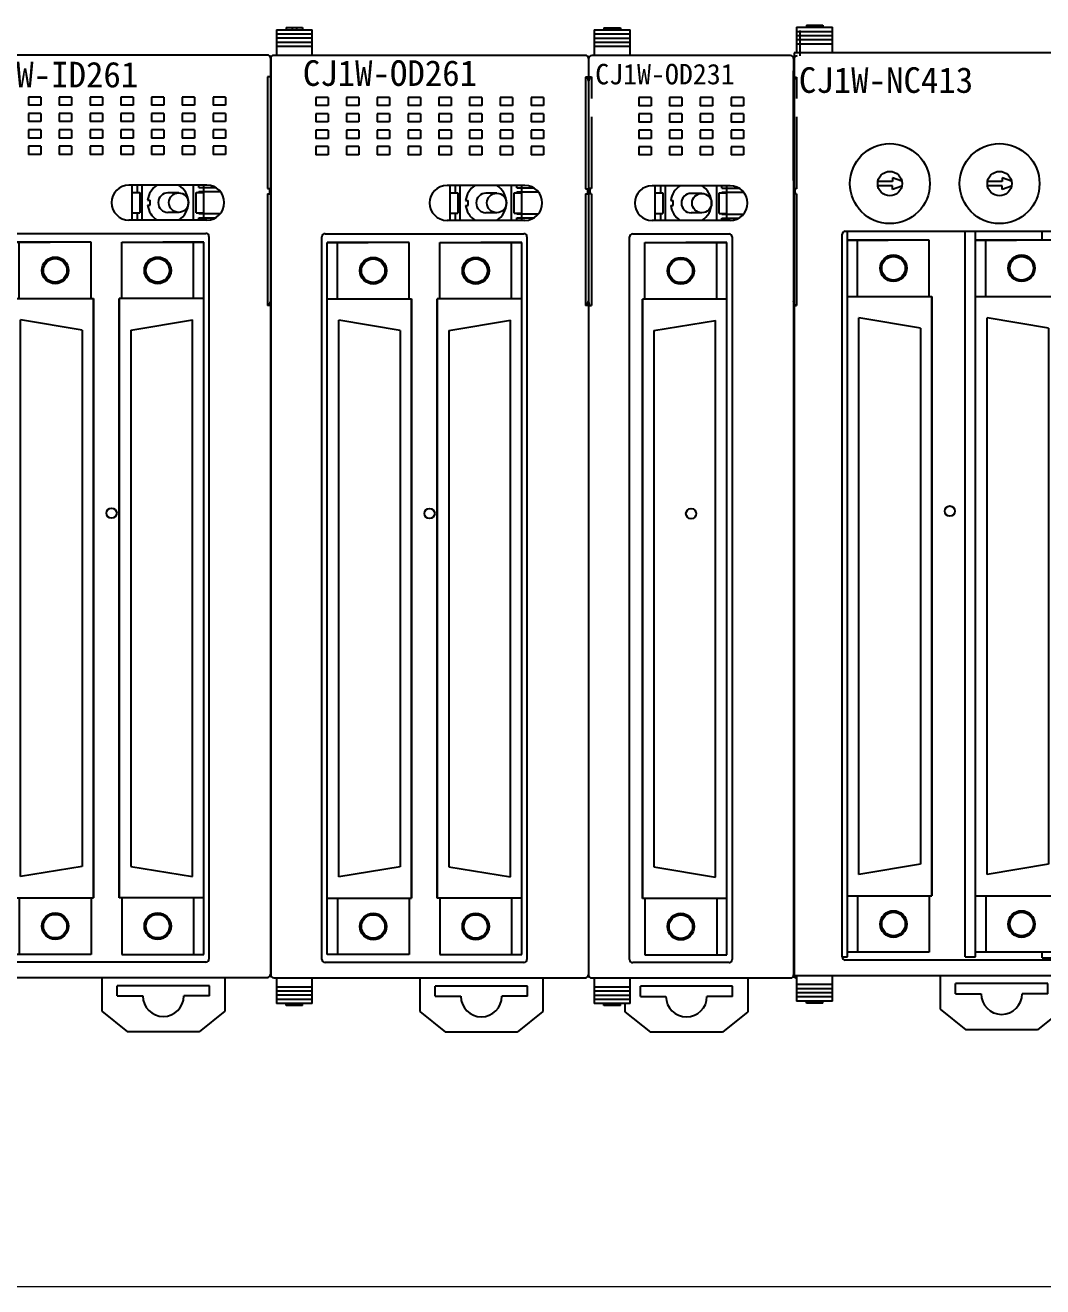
# Model space of a CAD drawing. Extents: x 38255 to 47052, y -6758 to -3353.
# Drawn here: x 42022.7 to 42122, y -3816 to -3693 of the extents above; entities that cross this region are included whole.
import ezdxf

# ---------------------------------------------------------------- set-up
doc = ezdxf.new("R2010")
doc.units = 0
doc.header["$MEASUREMENT"] = 0
doc.layers.add('frame', color=7, linetype='Continuous', lineweight=15)
doc.layers.add('Z_OM_GAIKEI', color=7, linetype='Continuous')

# ---------------------------------------------------------------- blocks, each defined once
blk = doc.blocks.new('zw$247F')
at = {"layer": 'Z_OM_GAIKEI'}
for p, q in [((0.85, 97.8), (0.85, 97.4)), ((0.85, 97.8), (4.35, 97.8)), ((0.85, 97.4), (0.85, 97)), ((0.85, 97.4), (4.35, 97.4)), ((1.8, 98), (3.4, 98)), ((1.8, 98), (1.8, 97.8)), ((2.4, 98), (2.4, 97.8)), ((2.8, 98), (2.8, 97.8)), ((3.4, 98), (3.4, 97.8)), ((4.35, 97.4), (4.35, 97.8)), ((4.35, 97), (4.35, 97.4)), ((0.85, 97), (0.85, 96.6)), ((0.85, 97), (4.35, 97)), ((0.85, 96.6), (0.85, 96.2)), ((0.85, 96.6), (4.35, 96.6)), ((0.85, 96.2), (0.85, 95.3)), ((0.85, 96.2), (4.35, 96.2)), ((4.35, 96.6), (4.35, 97)), ((4.35, 96.2), (4.35, 96.6)), ((4.35, 95.3), (4.35, 96.2)), ((0.3, 95), (0.3, 5.6)), ((31, 95.3), (0.6, 95.3)), ((31.3, 95), (31.3, 5.6)), ((0, 93.2), (0, 82.3)), ((0.3, 93.2), (0, 93.2)), ((4.7, 91.2), (4.7, 90.4)), ((5.9, 91.2), (4.7, 91.2)), ((5.9, 91.2), (5.9, 90.4)), ((7.7, 91.2), (7.7, 90.4)), ((8.9, 91.2), (7.7, 91.2)), ((8.9, 91.2), (8.9, 90.4)), ((10.7, 91.2), (10.7, 90.4)), ((11.9, 91.2), (10.7, 91.2)), ((11.9, 91.2), (11.9, 90.4)), ((13.7, 91.2), (13.7, 90.4)), ((14.9, 91.2), (13.7, 91.2)), ((14.9, 91.2), (14.9, 90.4)), ((16.7, 91.2), (16.7, 90.4)), ((17.9, 91.2), (16.7, 91.2)), ((17.9, 91.2), (17.9, 90.4)), ((19.7, 91.2), (19.7, 90.4)), ((20.9, 91.2), (19.7, 91.2)), ((20.9, 91.2), (20.9, 90.4)), ((22.7, 91.2), (22.7, 90.4)), ((23.9, 91.2), (22.7, 91.2)), ((23.9, 91.2), (23.9, 90.4)), ((25.7, 91.2), (25.7, 90.4)), ((26.9, 91.2), (25.7, 91.2)), ((26.9, 91.2), (26.9, 90.4)), ((5.9, 90.4), (4.7, 90.4)), ((8.9, 90.4), (7.7, 90.4)), ((11.9, 90.4), (10.7, 90.4)), ((14.9, 90.4), (13.7, 90.4)), ((17.9, 90.4), (16.7, 90.4)), ((20.9, 90.4), (19.7, 90.4)), ((23.9, 90.4), (22.7, 90.4)), ((26.9, 90.4), (25.7, 90.4)), ((5.9, 89.6), (4.7, 89.6)), ((4.7, 89.6), (4.7, 88.8)), ((5.9, 88.8), (4.7, 88.8)), ((5.9, 89.6), (5.9, 88.8)), ((8.9, 89.6), (7.7, 89.6)), ((7.7, 89.6), (7.7, 88.8)), ((8.9, 88.8), (7.7, 88.8)), ((8.9, 89.6), (8.9, 88.8)), ((11.9, 89.6), (10.7, 89.6)), ((10.7, 89.6), (10.7, 88.8)), ((11.9, 88.8), (10.7, 88.8)), ((11.9, 89.6), (11.9, 88.8)), ((14.9, 89.6), (13.7, 89.6)), ((13.7, 89.6), (13.7, 88.8)), ((14.9, 88.8), (13.7, 88.8)), ((14.9, 89.6), (14.9, 88.8)), ((17.9, 89.6), (16.7, 89.6)), ((16.7, 89.6), (16.7, 88.8)), ((17.9, 88.8), (16.7, 88.8)), ((17.9, 89.6), (17.9, 88.8)), ((20.9, 89.6), (19.7, 89.6)), ((19.7, 89.6), (19.7, 88.8)), ((20.9, 88.8), (19.7, 88.8)), ((20.9, 89.6), (20.9, 88.8)), ((23.9, 89.6), (22.7, 89.6)), ((22.7, 89.6), (22.7, 88.8)), ((23.9, 88.8), (22.7, 88.8)), ((23.9, 89.6), (23.9, 88.8)), ((26.9, 89.6), (25.7, 89.6)), ((25.7, 89.6), (25.7, 88.8)), ((26.9, 88.8), (25.7, 88.8)), ((26.9, 89.6), (26.9, 88.8)), ((5.9, 88), (4.7, 88)), ((4.7, 88), (4.7, 87.2)), ((5.9, 88), (5.9, 87.2)), ((8.9, 88), (7.7, 88)), ((7.7, 88), (7.7, 87.2)), ((8.9, 88), (8.9, 87.2)), ((11.9, 88), (10.7, 88)), ((10.7, 88), (10.7, 87.2)), ((11.9, 88), (11.9, 87.2)), ((14.9, 88), (13.7, 88)), ((13.7, 88), (13.7, 87.2)), ((14.9, 88), (14.9, 87.2)), ((17.9, 88), (16.7, 88)), ((16.7, 88), (16.7, 87.2)), ((17.9, 88), (17.9, 87.2)), ((20.9, 88), (19.7, 88)), ((19.7, 88), (19.7, 87.2)), ((20.9, 88), (20.9, 87.2)), ((23.9, 88), (22.7, 88)), ((22.7, 88), (22.7, 87.2)), ((23.9, 88), (23.9, 87.2)), ((26.9, 88), (25.7, 88)), ((25.7, 88), (25.7, 87.2)), ((26.9, 88), (26.9, 87.2)), ((5.9, 87.2), (4.7, 87.2)), ((5.9, 86.4), (4.7, 86.4)), ((4.7, 86.4), (4.7, 85.6)), ((5.9, 86.4), (5.9, 85.6)), ((8.9, 87.2), (7.7, 87.2)), ((8.9, 86.4), (7.7, 86.4)), ((7.7, 86.4), (7.7, 85.6)), ((8.9, 86.4), (8.9, 85.6)), ((11.9, 87.2), (10.7, 87.2)), ((11.9, 86.4), (10.7, 86.4)), ((10.7, 86.4), (10.7, 85.6)), ((11.9, 86.4), (11.9, 85.6)), ((14.9, 87.2), (13.7, 87.2)), ((14.9, 86.4), (13.7, 86.4)), ((13.7, 86.4), (13.7, 85.6)), ((14.9, 86.4), (14.9, 85.6)), ((17.9, 87.2), (16.7, 87.2)), ((17.9, 86.4), (16.7, 86.4)), ((16.7, 86.4), (16.7, 85.6)), ((17.9, 86.4), (17.9, 85.6)), ((20.9, 87.2), (19.7, 87.2)), ((20.9, 86.4), (19.7, 86.4)), ((19.7, 86.4), (19.7, 85.6)), ((20.9, 86.4), (20.9, 85.6)), ((23.9, 87.2), (22.7, 87.2)), ((23.9, 86.4), (22.7, 86.4)), ((22.7, 86.4), (22.7, 85.6)), ((23.9, 86.4), (23.9, 85.6)), ((26.9, 87.2), (25.7, 87.2)), ((26.9, 86.4), (25.7, 86.4)), ((25.7, 86.4), (25.7, 85.6)), ((26.9, 86.4), (26.9, 85.6)), ((5.9, 85.6), (4.7, 85.6)), ((8.9, 85.6), (7.7, 85.6)), ((11.9, 85.6), (10.7, 85.6)), ((14.9, 85.6), (13.7, 85.6)), ((17.9, 85.6), (16.7, 85.6)), ((20.9, 85.6), (19.7, 85.6)), ((23.9, 85.6), (22.7, 85.6)), ((26.9, 85.6), (25.7, 85.6)), ((25.1, 82.6), (17.5, 82.6)), ((17.8, 79.2), (17.8, 82.6)), ((18.3, 82.6), (18.3, 81.9)), ((18.8, 79.2), (18.8, 82.6)), ((23.8, 79.2), (23.8, 82.6)), ((24.3, 82.37), (24.3, 82.6)), ((24.8, 79.2), (24.8, 82.6)), ((0, 82.3), (0.3, 82.3)), ((0, 81.8), (0, 70.9)), ((0, 81.8), (0.3, 81.8)), ((0.18, 82.3), (0.18, 81.8)), ((17.8, 81.9), (18.55, 81.9)), ((18.55, 81.9), (18.55, 79.9)), ((22.35, 81.85), (21.3, 81.85)), ((24.05, 81.9), (24.8, 81.9)), ((24.05, 79.9), (24.05, 81.9)), ((24.3, 82.37), (25.96, 82.37)), ((24.3, 81.9), (24.3, 81.97)), ((24.3, 81.97), (26.42, 81.97)), ((19.32, 81.15), (19.55, 81.15)), ((19.32, 80.65), (19.55, 80.65)), ((19.55, 80.65), (19.55, 81.15)), ((25.1, 79.2), (17.5, 79.2)), ((17.8, 79.9), (18.55, 79.9)), ((18.3, 79.9), (18.3, 79.2)), ((22.35, 79.95), (21.3, 79.95)), ((24.05, 79.9), (24.8, 79.9)), ((24.3, 79.83), (24.3, 79.9)), ((24.3, 79.83), (26.42, 79.83)), ((24.3, 79.2), (24.3, 79.43)), ((24.3, 79.43), (25.95, 79.43)), ((5.3, 7.1), (5.3, 77.6)), ((5.6, 77.9), (25, 77.9)), ((25.3, 77.6), (25.3, 7.1)), ((5.8, 7.56), (5.8, 77.04)), ((5.8, 7.56), (5.8, 77.04)), ((5.8, 77.04), (9.8, 77.04)), ((13.8, 77.04), (5.8, 77.04)), ((6.8, 71.54), (6.8, 77.04)), ((13.8, 71.54), (13.8, 77.04)), ((16.8, 77.04), (24.8, 77.04)), ((16.8, 71.54), (16.8, 77.04)), ((24.8, 77.04), (20.8, 77.04)), ((23.8, 71.54), (23.8, 77.04)), ((24.8, 7.56), (24.8, 77.04)), ((24.8, 7.56), (24.8, 77.04)), ((5.8, 71.54), (14.05, 71.54)), ((5.8, 71.54), (14.05, 71.54)), ((14.05, 13.06), (14.05, 71.54)), ((14.05, 71.54), (14.05, 13.06)), ((16.55, 13.06), (16.55, 71.54)), ((16.55, 71.54), (16.55, 13.06)), ((24.8, 71.54), (16.55, 71.54)), ((24.8, 71.54), (16.55, 71.54)), ((0.3, 70.9), (0, 70.9)), ((0.15, 70.9), (0.3, 71.33)), ((6.93, 15.14), (6.93, 69.46)), ((12.93, 68.46), (6.93, 69.46)), ((17.68, 68.46), (23.68, 69.46)), ((23.68, 15.14), (23.68, 69.46)), ((12.93, 68.46), (12.93, 16.14)), ((17.68, 68.46), (17.68, 16.14)), ((12.93, 16.14), (6.93, 15.14)), ((17.68, 16.14), (23.68, 15.14)), ((5.8, 13.06), (14.05, 13.06)), ((5.8, 13.06), (14.05, 13.06)), ((6.8, 13.06), (6.8, 7.56)), ((13.8, 13.06), (13.8, 7.56)), ((24.8, 13.06), (16.55, 13.06)), ((24.8, 13.06), (16.55, 13.06)), ((16.8, 13.06), (16.8, 7.56)), ((23.8, 13.06), (23.8, 7.56)), ((9.8, 7.56), (5.8, 7.56)), ((13.8, 7.56), (5.8, 7.56)), ((16.8, 7.56), (24.8, 7.56)), ((20.8, 7.56), (24.8, 7.56)), ((25, 6.8), (5.6, 6.8)), ((0.6, 5.3), (31, 5.3)), ((0.85, 5.3), (0.85, 4.4)), ((4.35, 4.4), (4.35, 5.3)), ((14.85, 5.3), (14.85, 2)), ((26.85, 5.3), (26.85, 2)), ((4.35, 4.4), (0.85, 4.4)), ((0.85, 4.4), (0.85, 4)), ((4.35, 4), (0.85, 4)), ((0.85, 4), (0.85, 3.6)), ((4.35, 4), (4.35, 4.4)), ((4.35, 3.6), (4.35, 4)), ((25.35, 4.5), (16.35, 4.5)), ((16.35, 3.5), (16.35, 4.5)), ((25.35, 3.5), (25.35, 4.5)), ((4.35, 3.6), (0.85, 3.6)), ((0.85, 3.6), (0.85, 3.2)), ((4.35, 3.2), (0.85, 3.2)), ((0.85, 3.2), (0.85, 2.8)), ((4.35, 2.8), (0.85, 2.8)), ((1.8, 2.6), (1.8, 2.8)), ((3.4, 2.6), (1.8, 2.6)), ((2.4, 2.6), (2.4, 2.8)), ((2.8, 2.6), (2.8, 2.8)), ((3.4, 2.6), (3.4, 2.8)), ((4.35, 3.2), (4.35, 3.6)), ((4.35, 2.8), (4.35, 3.2)), ((16.35, 3.5), (18.85, 3.5)), ((25.35, 3.5), (22.85, 3.5)), ((14.85, 2), (17.35, 0)), ((26.85, 2), (24.35, 0)), ((24.35, 0), (17.35, 0))]:
    blk.add_line(p, q, dxfattribs=at)
for centre, radius in [((22.35, 80.9), 0.95), ((10.3, 74.29), 1.3), ((10.3, 74.29), 1.15), ((20.3, 74.29), 1.3), ((20.3, 74.29), 1.15), ((15.8, 50.6), 0.5), ((10.3, 10.31), 1.3), ((10.3, 10.31), 1.15), ((20.3, 10.31), 1.3), ((20.3, 10.31), 1.15)]:
    blk.add_circle(centre, radius, dxfattribs=at)
for centre, radius, start, end in [((0.6, 95), 0.3, 90, 180), ((31, 95), 0.3, 0, 90), ((31, 95), 0.3, 0, 90), ((17.5, 80.9), 1.7, 90, 270), ((21.3, 80.9), 2, 121.5917, 172.8192), ((21.3, 80.9), 2, 301.9832, 58.4083), ((25.1, 80.9), 1.7, 270, 90), ((21.3, 80.9), 0.95, 90, 270), ((21.3, 80.9), 2, 187.1808, 238.0168), ((5.6, 77.6), 0.3, 90, 180), ((25, 77.6), 0.3, 0, 90), ((5.6, 7.1), 0.3, 180, 270), ((25, 7.1), 0.3, 270, 0), ((0.6, 5.6), 0.3, 180, 270), ((31, 5.6), 0.3, 270, 0), ((31, 5.6), 0.3, 270, 0), ((20.85, 3.5), 2, 180, 0)]:
    blk.add_arc(centre, radius, start, end, dxfattribs=at)
at = {"lineweight": 0, "insert": (1.4, 94.64), "char_height": 2.5, "width": 27.1101, "attachment_point": 1}
blk.add_mtext('\\pxt10;CJ1W-ID261', dxfattribs=at)
blk = doc.blocks.new('zw$EAC2')
at = {"layer": 'Z_OM_GAIKEI'}
for p, q in [((0.85, 97.8), (0.85, 97.4)), ((0.85, 97.8), (4.35, 97.8)), ((0.85, 97.4), (0.85, 97)), ((0.85, 97.4), (4.35, 97.4)), ((1.8, 98), (3.4, 98)), ((1.8, 98), (1.8, 97.8)), ((2.4, 98), (2.4, 97.8)), ((2.8, 98), (2.8, 97.8)), ((3.4, 98), (3.4, 97.8)), ((4.35, 97.4), (4.35, 97.8)), ((4.35, 97), (4.35, 97.4)), ((0.85, 97), (0.85, 96.6)), ((0.85, 97), (4.35, 97)), ((0.85, 96.6), (0.85, 96.2)), ((0.85, 96.6), (4.35, 96.6)), ((0.85, 96.2), (0.85, 95.3)), ((0.85, 96.2), (4.35, 96.2)), ((4.35, 96.6), (4.35, 97)), ((4.35, 96.2), (4.35, 96.6)), ((4.35, 95.3), (4.35, 96.2)), ((0.3, 95), (0.3, 5.6)), ((31, 95.3), (0.6, 95.3)), ((31.3, 95), (31.3, 5.6)), ((0, 93.2), (0, 82.3)), ((0.3, 93.2), (0, 93.2)), ((31.3, 93.2), (31.6, 93.2)), ((31.45, 93.2), (31.3, 92.77)), ((31.6, 93.2), (31.6, 91.09)), ((4.7, 91.2), (4.7, 90.4)), ((5.9, 91.2), (4.7, 91.2)), ((5.9, 91.2), (5.9, 90.4)), ((7.7, 91.2), (7.7, 90.4)), ((8.9, 91.2), (7.7, 91.2)), ((8.9, 91.2), (8.9, 90.4)), ((10.7, 91.2), (10.7, 90.4)), ((11.9, 91.2), (10.7, 91.2)), ((11.9, 91.2), (11.9, 90.4)), ((13.7, 91.2), (13.7, 90.4)), ((14.9, 91.2), (13.7, 91.2)), ((14.9, 91.2), (14.9, 90.4)), ((16.7, 91.2), (16.7, 90.4)), ((17.9, 91.2), (16.7, 91.2)), ((17.9, 91.2), (17.9, 90.4)), ((19.7, 91.2), (19.7, 90.4)), ((20.9, 91.2), (19.7, 91.2)), ((20.9, 91.2), (20.9, 90.4)), ((22.7, 91.2), (22.7, 90.4)), ((23.9, 91.2), (22.7, 91.2)), ((23.9, 91.2), (23.9, 90.4)), ((25.7, 91.2), (25.7, 90.4)), ((26.9, 91.2), (25.7, 91.2)), ((26.9, 91.2), (26.9, 90.4)), ((5.9, 90.4), (4.7, 90.4)), ((8.9, 90.4), (7.7, 90.4)), ((11.9, 90.4), (10.7, 90.4)), ((14.9, 90.4), (13.7, 90.4)), ((17.9, 90.4), (16.7, 90.4)), ((20.9, 90.4), (19.7, 90.4)), ((23.9, 90.4), (22.7, 90.4)), ((26.9, 90.4), (25.7, 90.4)), ((5.9, 89.6), (4.7, 89.6)), ((4.7, 89.6), (4.7, 88.8)), ((5.9, 88.8), (4.7, 88.8)), ((5.9, 89.6), (5.9, 88.8)), ((8.9, 89.6), (7.7, 89.6)), ((7.7, 89.6), (7.7, 88.8)), ((8.9, 88.8), (7.7, 88.8)), ((8.9, 89.6), (8.9, 88.8)), ((11.9, 89.6), (10.7, 89.6)), ((10.7, 89.6), (10.7, 88.8)), ((11.9, 88.8), (10.7, 88.8)), ((11.9, 89.6), (11.9, 88.8)), ((14.9, 89.6), (13.7, 89.6)), ((13.7, 89.6), (13.7, 88.8)), ((14.9, 88.8), (13.7, 88.8)), ((14.9, 89.6), (14.9, 88.8)), ((17.9, 89.6), (16.7, 89.6)), ((16.7, 89.6), (16.7, 88.8)), ((17.9, 88.8), (16.7, 88.8)), ((17.9, 89.6), (17.9, 88.8)), ((20.9, 89.6), (19.7, 89.6)), ((19.7, 89.6), (19.7, 88.8)), ((20.9, 88.8), (19.7, 88.8)), ((20.9, 89.6), (20.9, 88.8)), ((23.9, 89.6), (22.7, 89.6)), ((22.7, 89.6), (22.7, 88.8)), ((23.9, 88.8), (22.7, 88.8)), ((23.9, 89.6), (23.9, 88.8)), ((26.9, 89.6), (25.7, 89.6)), ((25.7, 89.6), (25.7, 88.8)), ((26.9, 88.8), (25.7, 88.8)), ((26.9, 89.6), (26.9, 88.8)), ((31.6, 89.3), (31.6, 82.3)), ((5.9, 88), (4.7, 88)), ((4.7, 88), (4.7, 87.2)), ((5.9, 88), (5.9, 87.2)), ((8.9, 88), (7.7, 88)), ((7.7, 88), (7.7, 87.2)), ((8.9, 88), (8.9, 87.2)), ((11.9, 88), (10.7, 88)), ((10.7, 88), (10.7, 87.2)), ((11.9, 88), (11.9, 87.2)), ((14.9, 88), (13.7, 88)), ((13.7, 88), (13.7, 87.2)), ((14.9, 88), (14.9, 87.2)), ((17.9, 88), (16.7, 88)), ((16.7, 88), (16.7, 87.2)), ((17.9, 88), (17.9, 87.2)), ((20.9, 88), (19.7, 88)), ((19.7, 88), (19.7, 87.2)), ((20.9, 88), (20.9, 87.2)), ((23.9, 88), (22.7, 88)), ((22.7, 88), (22.7, 87.2)), ((23.9, 88), (23.9, 87.2)), ((26.9, 88), (25.7, 88)), ((25.7, 88), (25.7, 87.2)), ((26.9, 88), (26.9, 87.2)), ((5.9, 87.2), (4.7, 87.2)), ((5.9, 86.4), (4.7, 86.4)), ((4.7, 86.4), (4.7, 85.6)), ((5.9, 86.4), (5.9, 85.6)), ((8.9, 87.2), (7.7, 87.2)), ((8.9, 86.4), (7.7, 86.4)), ((7.7, 86.4), (7.7, 85.6)), ((8.9, 86.4), (8.9, 85.6)), ((11.9, 87.2), (10.7, 87.2)), ((11.9, 86.4), (10.7, 86.4)), ((10.7, 86.4), (10.7, 85.6)), ((11.9, 86.4), (11.9, 85.6)), ((14.9, 87.2), (13.7, 87.2)), ((14.9, 86.4), (13.7, 86.4)), ((13.7, 86.4), (13.7, 85.6)), ((14.9, 86.4), (14.9, 85.6)), ((17.9, 87.2), (16.7, 87.2)), ((17.9, 86.4), (16.7, 86.4)), ((16.7, 86.4), (16.7, 85.6)), ((17.9, 86.4), (17.9, 85.6)), ((20.9, 87.2), (19.7, 87.2)), ((20.9, 86.4), (19.7, 86.4)), ((19.7, 86.4), (19.7, 85.6)), ((20.9, 86.4), (20.9, 85.6)), ((23.9, 87.2), (22.7, 87.2)), ((23.9, 86.4), (22.7, 86.4)), ((22.7, 86.4), (22.7, 85.6)), ((23.9, 86.4), (23.9, 85.6)), ((26.9, 87.2), (25.7, 87.2)), ((26.9, 86.4), (25.7, 86.4)), ((25.7, 86.4), (25.7, 85.6)), ((26.9, 86.4), (26.9, 85.6)), ((5.9, 85.6), (4.7, 85.6)), ((8.9, 85.6), (7.7, 85.6)), ((11.9, 85.6), (10.7, 85.6)), ((14.9, 85.6), (13.7, 85.6)), ((17.9, 85.6), (16.7, 85.6)), ((20.9, 85.6), (19.7, 85.6)), ((23.9, 85.6), (22.7, 85.6)), ((26.9, 85.6), (25.7, 85.6)), ((25.1, 82.6), (17.5, 82.6)), ((17.8, 79.2), (17.8, 82.6)), ((18.3, 82.6), (18.3, 81.9)), ((18.8, 79.2), (18.8, 82.6)), ((23.8, 79.2), (23.8, 82.6)), ((24.3, 82.37), (24.3, 82.6)), ((24.8, 79.2), (24.8, 82.6)), ((0, 82.3), (0.3, 82.3)), ((0, 81.8), (0, 70.9)), ((0, 81.8), (0.3, 81.8)), ((0.18, 82.3), (0.18, 81.8)), ((17.8, 81.9), (18.55, 81.9)), ((18.55, 81.9), (18.55, 79.9)), ((22.35, 81.85), (21.3, 81.85)), ((24.05, 81.9), (24.8, 81.9)), ((24.05, 79.9), (24.05, 81.9)), ((24.3, 82.37), (25.96, 82.37)), ((24.3, 81.9), (24.3, 81.97)), ((24.3, 81.97), (26.42, 81.97)), ((31.6, 82.3), (31.3, 82.3)), ((31.6, 81.8), (31.3, 81.8)), ((31.42, 82.3), (31.42, 81.8)), ((31.6, 81.8), (31.6, 70.9)), ((19.32, 81.15), (19.55, 81.15)), ((19.32, 80.65), (19.55, 80.65)), ((19.55, 80.65), (19.55, 81.15)), ((25.1, 79.2), (17.5, 79.2)), ((17.8, 79.9), (18.55, 79.9)), ((18.3, 79.9), (18.3, 79.2)), ((22.35, 79.95), (21.3, 79.95)), ((24.05, 79.9), (24.8, 79.9)), ((24.3, 79.83), (24.3, 79.9)), ((24.3, 79.83), (26.42, 79.83)), ((24.3, 79.2), (24.3, 79.43)), ((24.3, 79.43), (25.95, 79.43)), ((5.3, 7.1), (5.3, 77.6)), ((5.6, 77.9), (25, 77.9)), ((25.3, 77.6), (25.3, 7.1)), ((5.8, 7.56), (5.8, 77.04)), ((5.8, 7.56), (5.8, 77.04)), ((5.8, 77.04), (9.8, 77.04)), ((13.8, 77.04), (5.8, 77.04)), ((6.8, 71.54), (6.8, 77.04)), ((13.8, 71.54), (13.8, 77.04)), ((16.8, 77.04), (24.8, 77.04)), ((16.8, 71.54), (16.8, 77.04)), ((24.8, 77.04), (20.8, 77.04)), ((23.8, 71.54), (23.8, 77.04)), ((24.8, 7.56), (24.8, 77.04)), ((24.8, 7.56), (24.8, 77.04)), ((5.8, 71.54), (14.05, 71.54)), ((5.8, 71.54), (14.05, 71.54)), ((14.05, 13.06), (14.05, 71.54)), ((14.05, 71.54), (14.05, 13.06)), ((16.55, 13.06), (16.55, 71.54)), ((16.55, 71.54), (16.55, 13.06)), ((24.8, 71.54), (16.55, 71.54)), ((24.8, 71.54), (16.55, 71.54)), ((0.3, 70.9), (0, 70.9)), ((0.15, 70.9), (0.3, 71.33)), ((31.45, 70.9), (31.3, 71.33)), ((31.3, 70.9), (31.6, 70.9)), ((6.93, 15.14), (6.93, 69.46)), ((12.93, 68.46), (6.93, 69.46)), ((17.68, 68.46), (23.68, 69.46)), ((23.68, 15.14), (23.68, 69.46)), ((12.93, 68.46), (12.93, 16.14)), ((17.68, 68.46), (17.68, 16.14)), ((12.93, 16.14), (6.93, 15.14)), ((17.68, 16.14), (23.68, 15.14)), ((5.8, 13.06), (14.05, 13.06)), ((5.8, 13.06), (14.05, 13.06)), ((6.8, 13.06), (6.8, 7.56)), ((13.8, 13.06), (13.8, 7.56)), ((24.8, 13.06), (16.55, 13.06)), ((24.8, 13.06), (16.55, 13.06)), ((16.8, 13.06), (16.8, 7.56)), ((23.8, 13.06), (23.8, 7.56)), ((9.8, 7.56), (5.8, 7.56)), ((13.8, 7.56), (5.8, 7.56)), ((16.8, 7.56), (24.8, 7.56)), ((20.8, 7.56), (24.8, 7.56)), ((25, 6.8), (5.6, 6.8)), ((0.6, 5.3), (31, 5.3)), ((0.85, 5.3), (0.85, 4.4)), ((4.35, 4.4), (4.35, 5.3)), ((14.85, 5.3), (14.85, 2)), ((26.85, 5.3), (26.85, 2)), ((4.35, 4.4), (0.85, 4.4)), ((0.85, 4.4), (0.85, 4)), ((4.35, 4), (0.85, 4)), ((0.85, 4), (0.85, 3.6)), ((4.35, 4), (4.35, 4.4)), ((4.35, 3.6), (4.35, 4)), ((25.35, 4.5), (16.35, 4.5)), ((16.35, 3.5), (16.35, 4.5)), ((25.35, 3.5), (25.35, 4.5)), ((4.35, 3.6), (0.85, 3.6)), ((0.85, 3.6), (0.85, 3.2)), ((4.35, 3.2), (0.85, 3.2)), ((0.85, 3.2), (0.85, 2.8)), ((4.35, 2.8), (0.85, 2.8)), ((1.8, 2.6), (1.8, 2.8)), ((3.4, 2.6), (1.8, 2.6)), ((2.4, 2.6), (2.4, 2.8)), ((2.8, 2.6), (2.8, 2.8)), ((3.4, 2.6), (3.4, 2.8)), ((4.35, 3.2), (4.35, 3.6)), ((4.35, 2.8), (4.35, 3.2)), ((16.35, 3.5), (18.85, 3.5)), ((25.35, 3.5), (22.85, 3.5)), ((14.85, 2), (17.35, 0)), ((26.85, 2), (24.35, 0)), ((24.35, 0), (17.35, 0))]:
    blk.add_line(p, q, dxfattribs=at)
for centre, radius in [((22.35, 80.9), 0.95), ((10.3, 74.29), 1.3), ((10.3, 74.29), 1.15), ((20.3, 74.29), 1.3), ((20.3, 74.29), 1.15), ((15.8, 50.6), 0.5), ((10.3, 10.31), 1.3), ((10.3, 10.31), 1.15), ((20.3, 10.31), 1.3), ((20.3, 10.31), 1.15)]:
    blk.add_circle(centre, radius, dxfattribs=at)
for centre, radius, start, end in [((0.6, 95), 0.3, 90, 180), ((31, 95), 0.3, 0, 90), ((31, 95), 0.3, 0, 90), ((17.5, 80.9), 1.7, 90, 270), ((21.3, 80.9), 2, 121.5917, 172.8192), ((21.3, 80.9), 2, 301.9832, 58.4083), ((25.1, 80.9), 1.7, 270, 90), ((21.3, 80.9), 0.95, 90, 270), ((21.3, 80.9), 2, 187.1808, 238.0168), ((5.6, 77.6), 0.3, 90, 180), ((25, 77.6), 0.3, 0, 90), ((5.6, 7.1), 0.3, 180, 270), ((25, 7.1), 0.3, 270, 0), ((0.6, 5.6), 0.3, 180, 270), ((31, 5.6), 0.3, 270, 0), ((31, 5.6), 0.3, 270, 0), ((20.85, 3.5), 2, 180, 0)]:
    blk.add_arc(centre, radius, start, end, dxfattribs=at)
blk = doc.blocks.new('zw$F90A')
at = {"layer": 'Z_OM_GAIKEI'}
for p, q in [((0.85, 97.8), (0.85, 97.4)), ((0.85, 97.8), (4.35, 97.8)), ((0.85, 97.4), (0.85, 97)), ((0.85, 97.4), (4.35, 97.4)), ((1.8, 98), (3.4, 98)), ((1.8, 98), (1.8, 97.8)), ((2.4, 98), (2.4, 97.8)), ((2.8, 98), (2.8, 97.8)), ((3.4, 98), (3.4, 97.8)), ((4.35, 97.4), (4.35, 97.8)), ((4.35, 97), (4.35, 97.4)), ((0.85, 97), (0.85, 96.6)), ((0.85, 97), (4.35, 97)), ((0.85, 96.6), (0.85, 96.2)), ((0.85, 96.6), (4.35, 96.6)), ((0.85, 96.2), (0.85, 95.3)), ((0.85, 96.2), (4.35, 96.2)), ((4.35, 96.6), (4.35, 97)), ((4.35, 96.2), (4.35, 96.6)), ((4.35, 95.3), (4.35, 96.2)), ((0.3, 95), (0.3, 5.6)), ((20, 95.3), (0.6, 95.3)), ((20.3, 95), (20.3, 5.6)), ((20.3, 95), (20.3, 93.8)), ((20.3, 83.1), (20.3, 93.8)), ((0, 93.2), (0, 82.3)), ((0.3, 93.2), (0, 93.2)), ((0.15, 93.2), (0.3, 92.77)), ((20.3, 93.2), (20.6, 93.2)), ((20.45, 93.2), (20.3, 92.77)), ((20.6, 93.2), (20.6, 91.09)), ((6.4, 91.2), (5.2, 91.2)), ((5.2, 91.2), (5.2, 90.4)), ((6.4, 91.2), (6.4, 90.4)), ((9.4, 91.2), (8.2, 91.2)), ((8.2, 91.2), (8.2, 90.4)), ((9.4, 91.2), (9.4, 90.4)), ((12.4, 91.2), (11.2, 91.2)), ((11.2, 91.2), (11.2, 90.4)), ((12.4, 91.2), (12.4, 90.4)), ((15.4, 91.2), (14.2, 91.2)), ((14.2, 91.2), (14.2, 90.4)), ((15.4, 91.2), (15.4, 90.4)), ((6.4, 90.4), (5.2, 90.4)), ((9.4, 90.4), (8.2, 90.4)), ((12.4, 90.4), (11.2, 90.4)), ((15.4, 90.4), (14.2, 90.4)), ((6.4, 89.6), (5.2, 89.6)), ((5.2, 89.6), (5.2, 88.8)), ((6.4, 88.8), (5.2, 88.8)), ((6.4, 89.6), (6.4, 88.8)), ((9.4, 89.6), (8.2, 89.6)), ((8.2, 89.6), (8.2, 88.8)), ((9.4, 88.8), (8.2, 88.8)), ((9.4, 89.6), (9.4, 88.8)), ((12.4, 89.6), (11.2, 89.6)), ((11.2, 89.6), (11.2, 88.8)), ((12.4, 88.8), (11.2, 88.8)), ((12.4, 89.6), (12.4, 88.8)), ((15.4, 89.6), (14.2, 89.6)), ((14.2, 89.6), (14.2, 88.8)), ((15.4, 88.8), (14.2, 88.8)), ((15.4, 89.6), (15.4, 88.8)), ((20.6, 89.3), (20.6, 82.3)), ((6.4, 88), (5.2, 88)), ((5.2, 88), (5.2, 87.2)), ((6.4, 88), (6.4, 87.2)), ((9.4, 88), (8.2, 88)), ((8.2, 88), (8.2, 87.2)), ((9.4, 88), (9.4, 87.2)), ((12.4, 88), (11.2, 88)), ((11.2, 88), (11.2, 87.2)), ((12.4, 88), (12.4, 87.2)), ((15.4, 88), (14.2, 88)), ((14.2, 88), (14.2, 87.2)), ((15.4, 88), (15.4, 87.2)), ((6.4, 87.2), (5.2, 87.2)), ((6.4, 86.4), (5.2, 86.4)), ((5.2, 86.4), (5.2, 85.6)), ((6.4, 86.4), (6.4, 85.6)), ((9.4, 87.2), (8.2, 87.2)), ((9.4, 86.4), (8.2, 86.4)), ((8.2, 86.4), (8.2, 85.6)), ((9.4, 86.4), (9.4, 85.6)), ((12.4, 87.2), (11.2, 87.2)), ((12.4, 86.4), (11.2, 86.4)), ((11.2, 86.4), (11.2, 85.6)), ((12.4, 86.4), (12.4, 85.6)), ((15.4, 87.2), (14.2, 87.2)), ((15.4, 86.4), (14.2, 86.4)), ((14.2, 86.4), (14.2, 85.6)), ((15.4, 86.4), (15.4, 85.6)), ((6.4, 85.6), (5.2, 85.6)), ((9.4, 85.6), (8.2, 85.6)), ((12.4, 85.6), (11.2, 85.6)), ((15.4, 85.6), (14.2, 85.6)), ((14.1, 82.6), (6.5, 82.6)), ((6.8, 79.2), (6.8, 82.6)), ((7.3, 82.6), (7.3, 81.9)), ((7.8, 79.2), (7.8, 82.6)), ((12.8, 79.2), (12.8, 82.6)), ((13.3, 82.37), (13.3, 82.6)), ((13.8, 79.2), (13.8, 82.6)), ((0, 82.3), (0.3, 82.3)), ((0, 81.8), (0, 70.9)), ((0, 81.8), (0.3, 81.8)), ((0.18, 82.3), (0.18, 81.8)), ((6.8, 81.9), (7.55, 81.9)), ((7.55, 81.9), (7.55, 79.9)), ((11.35, 81.85), (10.3, 81.85)), ((13.05, 81.9), (13.8, 81.9)), ((13.05, 79.9), (13.05, 81.9)), ((13.3, 82.37), (14.96, 82.37)), ((13.3, 81.9), (13.3, 81.97)), ((13.3, 81.97), (15.42, 81.97)), ((20.6, 82.3), (20.3, 82.3)), ((20.6, 81.8), (20.3, 81.8)), ((20.42, 82.3), (20.42, 81.8)), ((20.6, 81.8), (20.6, 70.9)), ((8.32, 81.15), (8.55, 81.15)), ((8.32, 80.65), (8.55, 80.65)), ((8.55, 80.65), (8.55, 81.15)), ((14.1, 79.2), (6.5, 79.2)), ((6.8, 79.9), (7.55, 79.9)), ((7.3, 79.9), (7.3, 79.2)), ((11.35, 79.95), (10.3, 79.95)), ((13.05, 79.9), (13.8, 79.9)), ((13.3, 79.83), (13.3, 79.9)), ((13.3, 79.83), (15.42, 79.83)), ((13.3, 79.2), (13.3, 79.43)), ((13.3, 79.43), (14.95, 79.43)), ((4.3, 7.1), (4.3, 77.6)), ((4.6, 77.9), (14, 77.9)), ((14.3, 77.6), (14.3, 7.1)), ((5.8, 77.04), (13.8, 77.04)), ((5.8, 71.54), (5.8, 77.04)), ((13.8, 77.04), (9.8, 77.04)), ((12.8, 71.54), (12.8, 77.04)), ((13.8, 7.56), (13.8, 77.04)), ((13.8, 7.56), (13.8, 77.04)), ((5.55, 13.06), (5.55, 71.54)), ((5.55, 71.54), (5.55, 13.06)), ((13.8, 71.54), (5.55, 71.54)), ((13.8, 71.54), (5.55, 71.54)), ((0.3, 70.9), (0, 70.9)), ((0.15, 70.9), (0.3, 71.33)), ((20.45, 70.9), (20.3, 71.33)), ((20.3, 70.9), (20.6, 70.9)), ((6.67, 68.46), (12.67, 69.46)), ((12.67, 15.14), (12.67, 69.46)), ((6.67, 68.46), (6.67, 16.14)), ((6.67, 16.14), (12.67, 15.14)), ((13.8, 13.06), (5.55, 13.06)), ((13.8, 13.06), (5.55, 13.06)), ((5.8, 13.06), (5.8, 7.56)), ((12.8, 13.06), (12.8, 7.56)), ((5.8, 7.56), (13.8, 7.56)), ((9.8, 7.56), (13.8, 7.56)), ((14, 6.8), (4.6, 6.8)), ((20.3, 6.8), (20.3, 5.6)), ((0.6, 5.3), (20, 5.3)), ((0.85, 5.3), (0.85, 4.4)), ((4.35, 4.4), (4.35, 5.3)), ((15.85, 5.3), (15.85, 2)), ((4.35, 4.4), (0.85, 4.4)), ((0.85, 4.4), (0.85, 4)), ((4.35, 4), (0.85, 4)), ((0.85, 4), (0.85, 3.6)), ((4.35, 4), (4.35, 4.4)), ((4.35, 3.6), (4.35, 4)), ((14.35, 4.5), (5.35, 4.5)), ((5.35, 3.5), (5.35, 4.5)), ((14.35, 3.5), (14.35, 4.5)), ((4.35, 3.6), (0.85, 3.6)), ((0.85, 3.6), (0.85, 3.2)), ((4.35, 3.2), (0.85, 3.2)), ((0.85, 3.2), (0.85, 2.8)), ((4.35, 2.8), (0.85, 2.8)), ((1.8, 2.6), (1.8, 2.8)), ((3.4, 2.6), (1.8, 2.6)), ((2.4, 2.6), (2.4, 2.8)), ((2.8, 2.6), (2.8, 2.8)), ((3.4, 2.6), (3.4, 2.8)), ((3.85, 2.8), (3.85, 2)), ((4.35, 3.2), (4.35, 3.6)), ((4.35, 2.8), (4.35, 3.2)), ((5.35, 3.5), (7.85, 3.5)), ((14.35, 3.5), (11.85, 3.5)), ((3.85, 2), (6.35, 0)), ((15.85, 2), (13.35, 0)), ((13.35, 0), (6.35, 0))]:
    blk.add_line(p, q, dxfattribs=at)
for centre, radius in [((11.35, 80.9), 0.95), ((9.3, 74.29), 1.3), ((9.3, 74.29), 1.15), ((10.3, 50.6), 0.5), ((9.3, 10.31), 1.3), ((9.3, 10.31), 1.15)]:
    blk.add_circle(centre, radius, dxfattribs=at)
for centre, radius, start, end in [((0.6, 95), 0.3, 90, 180), ((20, 95), 0.3, 0, 90), ((20, 95), 0.3, 0, 90), ((6.5, 80.9), 1.7, 90, 270), ((10.3, 80.9), 2, 121.5917, 172.8192), ((10.3, 80.9), 2, 301.9832, 58.4083), ((14.1, 80.9), 1.7, 270, 90), ((10.3, 80.9), 0.95, 90, 270), ((10.3, 80.9), 2, 187.1808, 238.0168), ((4.6, 77.6), 0.3, 90, 180), ((14, 77.6), 0.3, 0, 90), ((4.6, 7.1), 0.3, 180, 270), ((14, 7.1), 0.3, 270, 0), ((0.6, 5.6), 0.3, 180, 270), ((20, 5.6), 0.3, 270, 0), ((20, 5.6), 0.3, 270, 0), ((9.85, 3.5), 2, 180, 0)]:
    blk.add_arc(centre, radius, start, end, dxfattribs=at)
blk = doc.blocks.new('zw$2DA4')
at = {"layer": 'Z_OM_GAIKEI'}
for p, q in [((0.25, 97.8), (3.75, 97.8)), ((0.25, 97.8), (0.25, 97.4)), ((0.25, 97.4), (3.75, 97.4)), ((0.25, 97.4), (0.25, 97)), ((0.55, 97.5), (0.55, 97.1)), ((1.2, 98), (1.2, 97.8)), ((1.2, 98), (2.8, 98)), ((1.8, 98), (1.8, 97.8)), ((2.2, 98), (2.2, 97.8)), ((2.8, 98), (2.8, 97.8)), ((3.75, 97.4), (3.75, 97.8)), ((3.75, 97), (3.75, 97.4)), ((0.25, 97), (3.75, 97)), ((0.25, 97), (0.25, 96.6)), ((0.25, 96.6), (3.75, 96.6)), ((0.25, 96.6), (0.25, 96.2)), ((0.25, 96.2), (3.75, 96.2)), ((0.25, 96.2), (0.25, 95.3)), ((0.55, 97.1), (0.55, 96.7)), ((0.55, 96.7), (0.55, 96.3)), ((0.55, 96.3), (0.55, 95.9)), ((3.75, 96.6), (3.75, 97)), ((3.75, 96.2), (3.75, 96.6)), ((3.75, 95.3), (3.75, 96.2)), ((0, 95.3), (0, 5.3)), ((30.4, 95.3), (0, 95.3)), ((0.55, 95.9), (0.55, 95)), ((30.51, 95), (30.51, 5.6)), ((9.6, 82.76), (8.18, 82.76)), ((10.52, 82.79), (9.6, 83.12)), ((9.6, 83.12), (9.6, 82.76)), ((20.3, 82.76), (18.88, 82.76)), ((21.22, 82.79), (20.3, 83.12)), ((20.3, 83.12), (20.3, 82.76)), ((9.6, 82.34), (8.18, 82.34)), ((9.6, 81.98), (9.6, 82.34)), ((10.52, 82.31), (9.6, 81.98)), ((20.3, 82.34), (18.88, 82.34)), ((20.3, 81.98), (20.3, 82.34)), ((21.22, 82.31), (20.3, 81.98)), ((4.7, 7.1), (4.7, 77.6)), ((5, 77.9), (26.2, 77.9)), ((5.2, 7.1), (5.2, 77.9)), ((16.7, 7.1), (16.7, 77.9)), ((17.7, 7.1), (17.7, 77.9)), ((24.2, 77.04), (24.2, 77.9)), ((25.2, 77.04), (25.2, 77.9)), ((26.5, 77.6), (26.5, 7.1)), ((5.2, 7.56), (5.2, 77.04)), ((5.2, 77.04), (9.2, 77.04)), ((13.2, 77.04), (5.2, 77.04)), ((6.2, 71.54), (6.2, 77.04)), ((13.2, 71.54), (13.2, 77.04)), ((17.7, 7.56), (17.7, 77.04)), ((17.7, 77.04), (21.7, 77.04)), ((25.7, 77.04), (17.7, 77.04)), ((18.7, 71.54), (18.7, 77.04)), ((25.7, 71.54), (25.7, 77.04)), ((5.2, 71.54), (13.45, 71.54)), ((5.2, 71.54), (13.45, 71.54)), ((13.45, 71.54), (13.45, 13.06)), ((13.45, 13.06), (13.45, 71.54)), ((17.7, 71.54), (25.95, 71.54)), ((17.7, 71.54), (25.95, 71.54)), ((25.95, 71.54), (25.95, 13.06)), ((12.33, 68.46), (6.33, 69.46)), ((6.33, 15.14), (6.33, 69.46)), ((24.83, 68.46), (18.83, 69.46)), ((18.83, 15.14), (18.83, 69.46)), ((12.33, 68.46), (12.33, 16.14)), ((24.83, 68.46), (24.83, 16.14)), ((12.33, 16.14), (6.33, 15.14)), ((24.83, 16.14), (18.83, 15.14)), ((5.2, 13.06), (13.45, 13.06)), ((6.2, 13.06), (6.2, 7.56)), ((13.2, 13.06), (13.2, 7.56)), ((17.7, 13.06), (25.95, 13.06)), ((18.7, 13.06), (18.7, 7.56)), ((25.7, 13.06), (25.7, 7.56)), ((13.2, 7.56), (5.2, 7.56)), ((25.7, 7.56), (17.7, 7.56)), ((24.2, 7), (24.2, 7.56)), ((25.2, 7), (25.2, 7.56)), ((4.7, 7.1), (5.2, 7.1)), ((26.2, 6.8), (5, 6.8)), ((16.7, 7.1), (17.7, 7.1)), ((24.2, 7), (25.2, 7)), ((0, 5.3), (30.4, 5.3)), ((0.25, 5.3), (0.25, 4.4)), ((3.75, 4.4), (3.75, 5.3)), ((14.25, 5.3), (14.25, 2)), ((26.25, 5.3), (26.25, 2)), ((3.75, 4.4), (0.25, 4.4)), ((0.25, 4.4), (0.25, 4)), ((3.75, 4), (0.25, 4)), ((0.25, 4), (0.25, 3.6)), ((3.75, 4), (3.75, 4.4)), ((3.75, 3.6), (3.75, 4)), ((24.75, 4.5), (15.75, 4.5)), ((15.75, 3.5), (15.75, 4.5)), ((24.75, 3.5), (24.75, 4.5)), ((3.75, 3.6), (0.25, 3.6)), ((0.25, 3.6), (0.25, 3.2)), ((3.75, 3.2), (0.25, 3.2)), ((0.25, 3.2), (0.25, 2.8)), ((3.75, 2.8), (0.25, 2.8)), ((1.2, 2.6), (1.2, 2.8)), ((2.8, 2.6), (1.2, 2.6)), ((1.8, 2.6), (1.8, 2.8)), ((2.2, 2.6), (2.2, 2.8)), ((2.8, 2.6), (2.8, 2.8)), ((3.75, 3.2), (3.75, 3.6)), ((3.75, 2.8), (3.75, 3.2)), ((15.75, 3.5), (18.25, 3.5)), ((24.75, 3.5), (22.25, 3.5)), ((14.25, 2), (16.75, 0)), ((26.25, 2), (23.75, 0)), ((23.75, 0), (16.75, 0))]:
    blk.add_line(p, q, dxfattribs=at)
for centre, radius in [((9.35, 82.55), 3.9), ((20.05, 82.55), 3.9), ((9.35, 82.55), 1.19), ((20.05, 82.55), 1.19), ((9.7, 74.29), 1.3), ((9.7, 74.29), 1.15), ((22.2, 74.29), 1.3), ((22.2, 74.29), 1.15), ((15.2, 50.6), 0.5), ((9.7, 10.31), 1.3), ((9.7, 10.31), 1.15), ((22.2, 10.31), 1.3), ((22.2, 10.31), 1.15)]:
    blk.add_circle(centre, radius, dxfattribs=at)
for centre, radius, start, end in [((0.3, 94.7), 0.3, 90, 180), ((30.21, 95), 0.3, 0, 90), ((5, 77.6), 0.3, 90, 180), ((26.2, 77.6), 0.3, 0, 90), ((5, 7.1), 0.3, 180, 270), ((26.2, 7.1), 0.3, 270, 0), ((0.3, 5.3), 0.3, 180, 270), ((30.21, 5.6), 0.3, 270, 0), ((20.25, 3.5), 2, 180, 0)]:
    blk.add_arc(centre, radius, start, end, dxfattribs=at)
at = {"lineweight": 0, "insert": (0.47, 93.9), "char_height": 2.5, "width": 27.1101, "attachment_point": 1}
blk.add_mtext('\\pxt10;CJ1W-NC413', dxfattribs=at)

msp = doc.modelspace()

# ---------------------------------------------------------------- linework, layer by layer
at = {"layer": 'frame', "lineweight": 0}
msp.add_line((43234.907, -3816.037), (41797.288, -3816.037), dxfattribs=at)

# ---------------------------------------------------------------- block references
at = {"lineweight": -2}
for name, p in [('zw$247F', (42015.337, -3791.165)), ('zw$EAC2', (42046.364, -3791.195)), ('zw$F90A', (42077.379, -3791.211)), ('zw$2DA4', (42097.723, -3790.958))]:
    msp.add_blockref(name, p, dxfattribs=at)

# ---------------------------------------------------------------- texts
at = {"attachment_point": 1}
for s, insert, char_height, width in [('CJ1W-OD261', (42049.793, -3696.377), 2.5, 37.73216), ('CJ1W-OD231', (42078.325, -3696.726), 2, 16.22368)]:
    msp.add_mtext(s, dxfattribs=dict(at, insert=insert, char_height=char_height, width=width))

doc.saveas('drawing.dxf')
